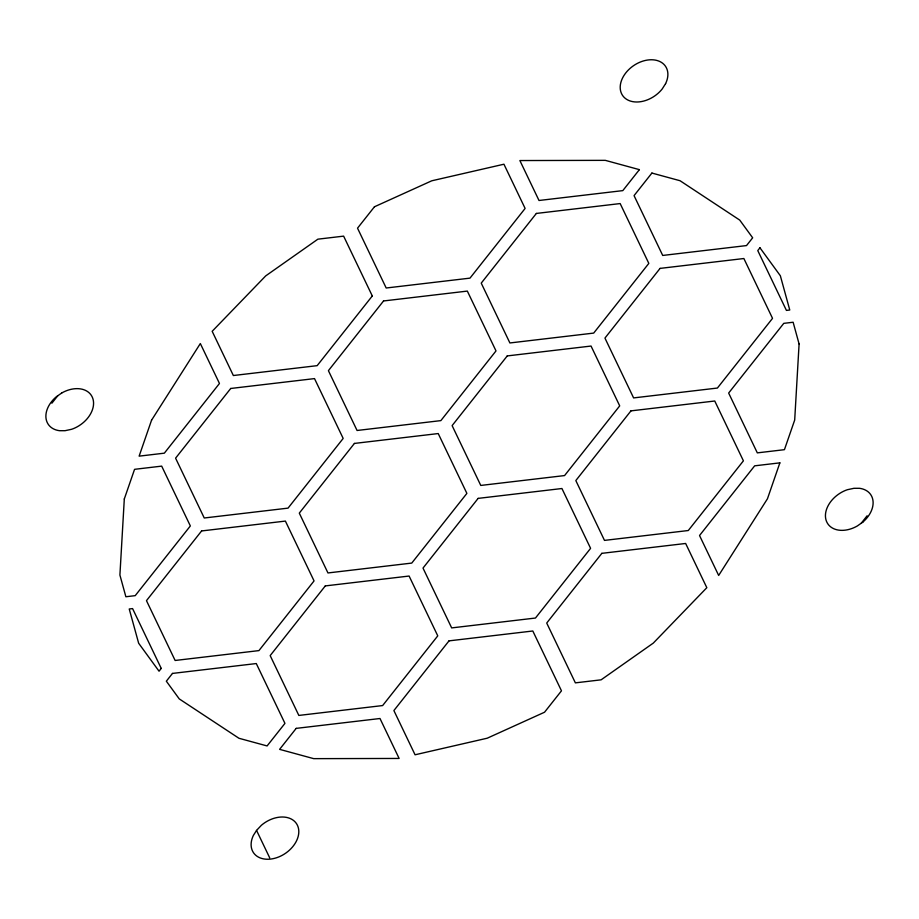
<?xml version="1.0" encoding="UTF-8"?>
<svg xmlns="http://www.w3.org/2000/svg" width="919" height="919" viewBox="0 0 919 919"><rect width="100%" height="100%" fill="white"/><g stroke="black" fill="none" stroke-linecap="round" stroke-linejoin="round"><path stroke-width="1.38" d="M256.55 830.408L253.403 835.382A25.95 18.472 -34.2 0 0 272.748 858.748A25.95 18.472 -34.2 0 0 298.032 826.778A25.95 18.472 -34.2 0 0 261.398 825.273L256.55 830.408L269.726 857.898M51.878 403.211L57.736 395.802M861.264 523.198L867.122 515.789M124.306 498.971L119.907 575.041L125.869 596.753L135.219 595.65L190.348 525.955L161.687 466.128L134.565 469.322L124.306 498.971M799.093 343.959L794.694 420.029L784.435 449.678L757.313 452.872L728.652 393.045L783.781 323.35L793.131 322.247L799.093 343.959M151.555 420.201L139.125 456.146L164.34 453.17L219.469 383.476L200.331 343.545L151.555 420.201M779.875 462.854L767.445 498.799L718.669 575.455L699.531 535.524L754.66 465.83L779.875 462.854M665.597 83.618L662.22 88.948A25.95 18.472 -34.2 0 1 622.37 95.139A25.95 18.472 -34.2 0 1 644.185 60.734A25.95 18.472 -34.2 0 1 665.597 83.618M230.715 388.473L175.586 458.167L204.248 517.994L288.049 508.127L343.178 438.432L314.516 378.605L230.715 388.473M374.458 206.775L357.525 228.176L386.187 288.003L469.988 278.135L525.117 208.441L503.934 164.214L431.792 180.79L374.458 206.775M372.298 295.964L317.158 365.659L233.357 375.526L212.174 331.299L265.706 275.895L317.894 239.17L343.626 236.137L372.298 295.964M201.594 530.952L146.466 600.647L175.127 660.474L258.928 650.606L314.057 580.911L285.395 521.084L201.594 530.952M383.545 300.961L328.405 370.656L357.066 430.483L440.867 420.615L496.007 350.92L467.334 291.093L383.545 300.961M161.239 668.423L159.044 671.203L138.654 643.243L129.234 608.987L132.577 608.596L161.239 668.423M172.485 673.42L166.339 681.197L179.262 698.911L238.963 738.279L267.096 745.941L284.947 723.379L256.286 663.552L172.485 673.42M354.424 443.429L299.295 513.124L327.957 572.951L411.758 563.083L466.886 493.388L438.225 433.561L354.424 443.429M536.363 213.438L481.234 283.132L509.896 342.959L593.697 333.092L648.825 263.397L620.164 203.57L536.363 213.438M639.394 169.647L622.806 190.624L539.005 200.491L519.878 160.549L605.299 160.354L639.394 169.647M325.303 585.908L270.175 655.603L298.836 715.43L382.637 705.562L437.766 635.868L409.104 576.041L325.303 585.908M507.254 355.917L452.114 425.612L480.775 485.439L564.576 475.571L619.705 405.876L591.043 346.049L507.254 355.917M651.904 173.059L634.053 195.621L662.714 255.448L746.515 245.58L752.661 237.803L739.738 220.089L680.037 180.721L651.904 173.059M296.194 728.376L279.606 749.353L313.701 758.646L399.122 758.451L379.995 718.509L296.194 728.376M478.133 498.385L423.004 568.08L451.666 627.907L535.467 618.039L590.595 548.344L561.934 488.517L478.133 498.385M660.072 268.394L604.943 338.089L633.605 397.916L717.406 388.048L772.534 318.353L743.873 258.526L660.072 268.394M449.012 640.865L393.883 710.559L415.066 754.786L487.208 738.21L544.542 712.225L561.475 690.824L532.813 630.997L449.012 640.865M630.951 410.873L575.822 480.568L604.484 540.395L688.285 530.527L743.414 460.833L714.752 401.006L630.951 410.873M759.956 247.797L757.761 250.577L786.423 310.404L789.766 310.013L780.346 275.757L759.956 247.797M601.842 553.341L546.713 623.036L575.374 682.863L601.106 679.83L653.294 643.105L706.826 587.701L685.643 543.474L601.842 553.341M61.699 393.01L56.151 396.916A25.95 18.472 -34.2 0 0 59.517 430.701L65.042 430.701L71.659 429.276A25.95 18.472 -34.2 0 0 93.037 399.202A25.95 18.472 -34.2 0 0 61.699 393.01M862.849 522.084L857.301 525.99A25.95 18.472 -34.2 0 1 825.963 519.798A25.95 18.472 -34.2 0 1 847.341 489.724L853.958 488.299L859.483 488.299A25.95 18.472 -34.2 0 1 862.849 522.084"/></g></svg>
